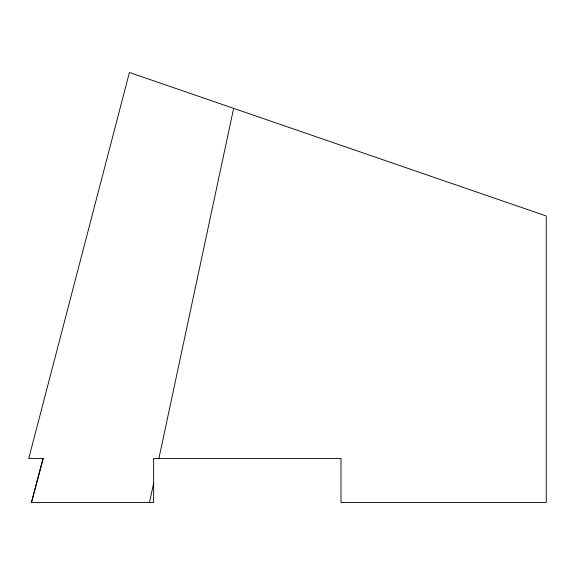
<?xml version="1.0" encoding="UTF-8"?>
<svg xmlns="http://www.w3.org/2000/svg" width="575" height="575" viewBox="0 0 575 575"><rect width="100%" height="100%" fill="white"/><g stroke="black" fill="none" stroke-linecap="round" stroke-linejoin="round"><path stroke-width="0.86" d="M149.5 502.528L153.633 483.173M158.908 458.448L233.637 108.352M31.438 502.528L43.369 458.448L28.75 458.448L129.433 72.472L546.25 215.992L546.25 502.528L340.989 502.528L340.989 458.448L153.633 458.448L153.633 502.528L31.438 502.528L42.938 458.448"/></g></svg>
